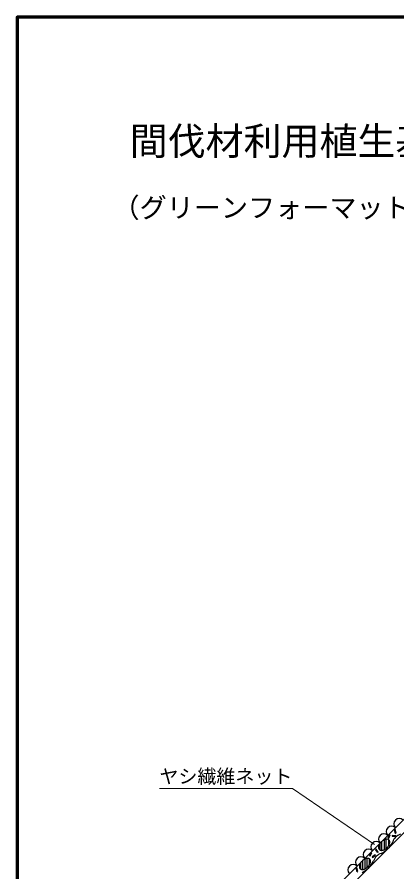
# Model space of a CAD drawing. Units: millimetres, scale not verified. Extents: x 200 to 8201, y 200 to 5823.
# Drawn here: x 200 to 1600, y 2586 to 5740 of the extents above; entities that cross this region are included whole.
import ezdxf
from ezdxf.enums import TextEntityAlignment as Align

# ---------------------------------------------------------------- set-up
doc = ezdxf.new("R2010")
doc.units = ezdxf.units.MM
doc.header["$LTSCALE"] = 20
for name, color, linetype, lineweight in [('C-STR', 7, 'Continuous', 25), ('C-STR-HTXT', 1, 'Continuous', 13), ('C-TTL', 2, 'Continuous', 70)]:
    doc.layers.add(name, color=color, linetype=linetype, lineweight=lineweight)
doc.layers.add('C-TTL-TXT', color=3, linetype='Continuous')
doc.styles.add('ＭＳ ゴシック', font='')
doc.styles.get('ＭＳ ゴシック').set_extended_font_data('MS Gothic')

msp = doc.modelspace()

# ---------------------------------------------------------------- linework, layer by layer
at = {"layer": 'C-STR'}
for p, q in [((1305.81, 2459.83), (1652.46, 2806.49)), ((1330.22, 2434.75), (1677.21, 2781.75)), ((1567.93, 2712.07), (1573.73, 2724.49)), ((1583.22, 2717.43), (1596.88, 2716.23)), ((1594.99, 2728.25), (1591.44, 2741.49)), ((1537.38, 2690.13), (1537.38, 2667.19)), ((1545.38, 2665.66), (1545.38, 2699.19)), ((1553.38, 2704.38), (1553.38, 2668)), ((1561.38, 2673.19), (1561.38, 2706.72)), ((1569.38, 2705.19), (1569.38, 2682.25)), ((1571.91, 2703.87), (1571.06, 2702.88)), ((1500.09, 2644.81), (1505.89, 2657.23)), ((1529.91, 2657.11), (1522.04, 2668.34)), ((1466.67, 2619.42), (1466.67, 2596.48)), ((1474.67, 2594.95), (1474.67, 2628.48)), ((1482.67, 2633.67), (1482.67, 2597.29)), ((1490.67, 2602.48), (1490.67, 2636.01)), ((1498.67, 2634.48), (1498.67, 2611.54)), ((1501.2, 2633.16), (1500.34, 2632.17)), ((1510.73, 2639.43), (1521.96, 2647.3)), ((1453.56, 2586.83), (1450.02, 2600.07))]:
    msp.add_line(p, q, dxfattribs=at)
for points in [[(1567.93, 2712.07), (1570.19, 2711.01), (1575.99, 2723.44), (1573.73, 2724.49)], [(1596.88, 2716.23), (1597.1, 2718.71), (1583.44, 2719.91), (1583.22, 2717.43)], [(1594.99, 2728.25), (1597.39, 2728.9), (1593.84, 2742.14), (1591.44, 2741.49)], [(1571.06, 2703.87), (1570.06, 2704.73), (1568.94, 2705.44), (1567.71, 2706.01), (1566.36, 2706.43), (1564.92, 2706.7), (1563.38, 2706.8), (1561.77, 2706.76), (1560.1, 2706.55), (1558.38, 2706.19), (1556.62, 2705.68), (1554.83, 2705.02), (1553.03, 2704.22), (1551.24, 2703.28), (1549.46, 2702.21), (1547.71, 2701.01), (1546, 2699.71), (1544.35, 2698.3), (1542.77, 2696.8), (1541.27, 2695.22), (1539.86, 2693.57), (1538.56, 2691.86), (1537.36, 2690.11), (1536.29, 2688.33), (1535.35, 2686.54), (1534.55, 2684.74), (1533.89, 2682.95), (1533.38, 2681.19), (1533.02, 2679.47), (1532.81, 2677.8), (1532.77, 2676.19), (1532.87, 2674.65), (1533.14, 2673.21), (1533.56, 2671.86), (1534.13, 2670.62), (1534.84, 2669.51), (1535.7, 2668.51), (1536.69, 2667.66), (1537.81, 2666.94), (1539.05, 2666.37), (1540.39, 2665.95), (1541.84, 2665.69), (1543.37, 2665.58), (1544.98, 2665.63), (1546.65, 2665.83), (1548.38, 2666.19), (1550.14, 2666.7), (1551.93, 2667.36), (1553.72, 2668.17), (1555.52, 2669.11), (1557.3, 2670.18), (1559.05, 2671.37), (1560.75, 2672.68), (1562.4, 2674.09), (1563.98, 2675.59), (1565.48, 2677.17), (1566.89, 2678.82), (1568.2, 2680.52), (1569.39, 2682.27), (1570.46, 2684.05), (1571.4, 2685.85), (1572.21, 2687.64), (1572.87, 2689.43), (1573.38, 2691.19), (1573.74, 2692.92), (1573.94, 2694.59), (1573.99, 2696.2), (1573.88, 2697.73), (1573.62, 2699.18), (1573.2, 2700.52), (1572.63, 2701.76), (1571.91, 2702.88)], [(1500.09, 2644.81), (1502.35, 2643.75), (1508.15, 2656.18), (1505.89, 2657.23)], [(1521.96, 2647.3), (1520.54, 2649.34), (1509.3, 2641.47), (1510.73, 2639.43)], [(1529.91, 2657.11), (1531.95, 2658.54), (1524.08, 2669.77), (1522.04, 2668.34)], [(1500.34, 2633.16), (1499.35, 2634.02), (1498.23, 2634.73), (1497, 2635.3), (1495.65, 2635.72), (1494.21, 2635.99), (1492.67, 2636.09), (1491.06, 2636.05), (1489.39, 2635.84), (1487.67, 2635.48), (1485.9, 2634.97), (1484.12, 2634.31), (1482.32, 2633.51), (1480.53, 2632.57), (1478.75, 2631.49), (1477, 2630.3), (1475.29, 2629), (1473.64, 2627.59), (1472.06, 2626.09), (1470.56, 2624.51), (1469.15, 2622.86), (1467.85, 2621.15), (1466.65, 2619.4), (1465.58, 2617.62), (1464.64, 2615.83), (1463.84, 2614.03), (1463.18, 2612.24), (1462.67, 2610.48), (1462.31, 2608.76), (1462.1, 2607.08), (1462.05, 2605.48), (1462.16, 2603.94), (1462.43, 2602.5), (1462.85, 2601.15), (1463.42, 2599.91), (1464.13, 2598.8), (1464.99, 2597.8), (1465.98, 2596.95), (1467.1, 2596.23), (1468.34, 2595.66), (1469.68, 2595.24), (1471.13, 2594.98), (1472.66, 2594.87), (1474.27, 2594.92), (1475.94, 2595.12), (1477.67, 2595.48), (1479.43, 2595.99), (1481.22, 2596.65), (1483.01, 2597.46), (1484.81, 2598.4), (1486.59, 2599.47), (1488.34, 2600.66), (1490.04, 2601.97), (1491.69, 2603.37), (1493.27, 2604.87), (1494.77, 2606.46), (1496.18, 2608.11), (1497.49, 2609.81), (1498.68, 2611.56), (1499.75, 2613.34), (1500.69, 2615.13), (1501.49, 2616.93), (1502.16, 2618.72), (1502.67, 2620.48), (1503.03, 2622.21), (1503.23, 2623.88), (1503.28, 2625.49), (1503.17, 2627.02), (1502.91, 2628.47), (1502.49, 2629.81), (1501.92, 2631.05), (1501.2, 2632.17)], [(1453.56, 2586.83), (1455.97, 2587.47), (1452.42, 2600.72), (1450.02, 2600.07)]]:
    msp.add_lwpolyline(points, dxfattribs=at)
for centre, radius, start, end in [((1609.24, 2763.27), 20, 45, 225), ((1580.95, 2734.98), 20, 45, 225), ((1552.67, 2706.7), 20, 45, 225), ((1625.86, 2684.42), 42.5, 106.92751, 163.07249), ((1524.39, 2678.41), 20, 45, 225), ((1502.11, 2737.46), 92.5, 296.07536, 333.92464), ((1496.1, 2650.13), 20, 45, 225), ((1555.15, 2613.71), 42.5, 106.92751, 163.07249), ((1467.82, 2621.85), 20, 45, 225), ((1431.4, 2666.75), 92.5, 296.07536, 333.92464), ((1439.53, 2593.56), 20, 45, 225)]:
    msp.add_arc(centre, radius, start, end, dxfattribs=at)
at = {"layer": 'C-STR-HTXT'}
for p, q in [((725.02, 2893.4), (1215.02, 2893.4)), ((1215.02, 2893.4), (1517.52, 2686.57))]:
    msp.add_line(p, q, dxfattribs=at)
at = {"layer": 'C-TTL'}
msp.add_lwpolyline([(200, 200), (8200, 200), (8200, 5740), (200, 5740)], close=True, dxfattribs=at)

# ---------------------------------------------------------------- texts
at = {"layer": 'C-STR-HTXT', "color": 7, "style": 'ＭＳ ゴシック'}
msp.add_text('ヤシ繊維ネット', height=51.32, dxfattribs=at).set_placement((725.02, 2897.4), align=Align.BOTTOM_LEFT)
at = {"layer": 'C-TTL-TXT', "style": 'ＭＳ ゴシック'}
for s, height, p in [('間伐材利用植生基材マット工標準施工図', 102.6, (615.27, 5200.33)), ('（グリーンフォーマットＴ３０工法）', 73.31, (551.57, 4978.33))]:
    msp.add_text(s, height=height, dxfattribs=at).set_placement(p, align=Align.BOTTOM_LEFT)

doc.saveas('drawing.dxf')
